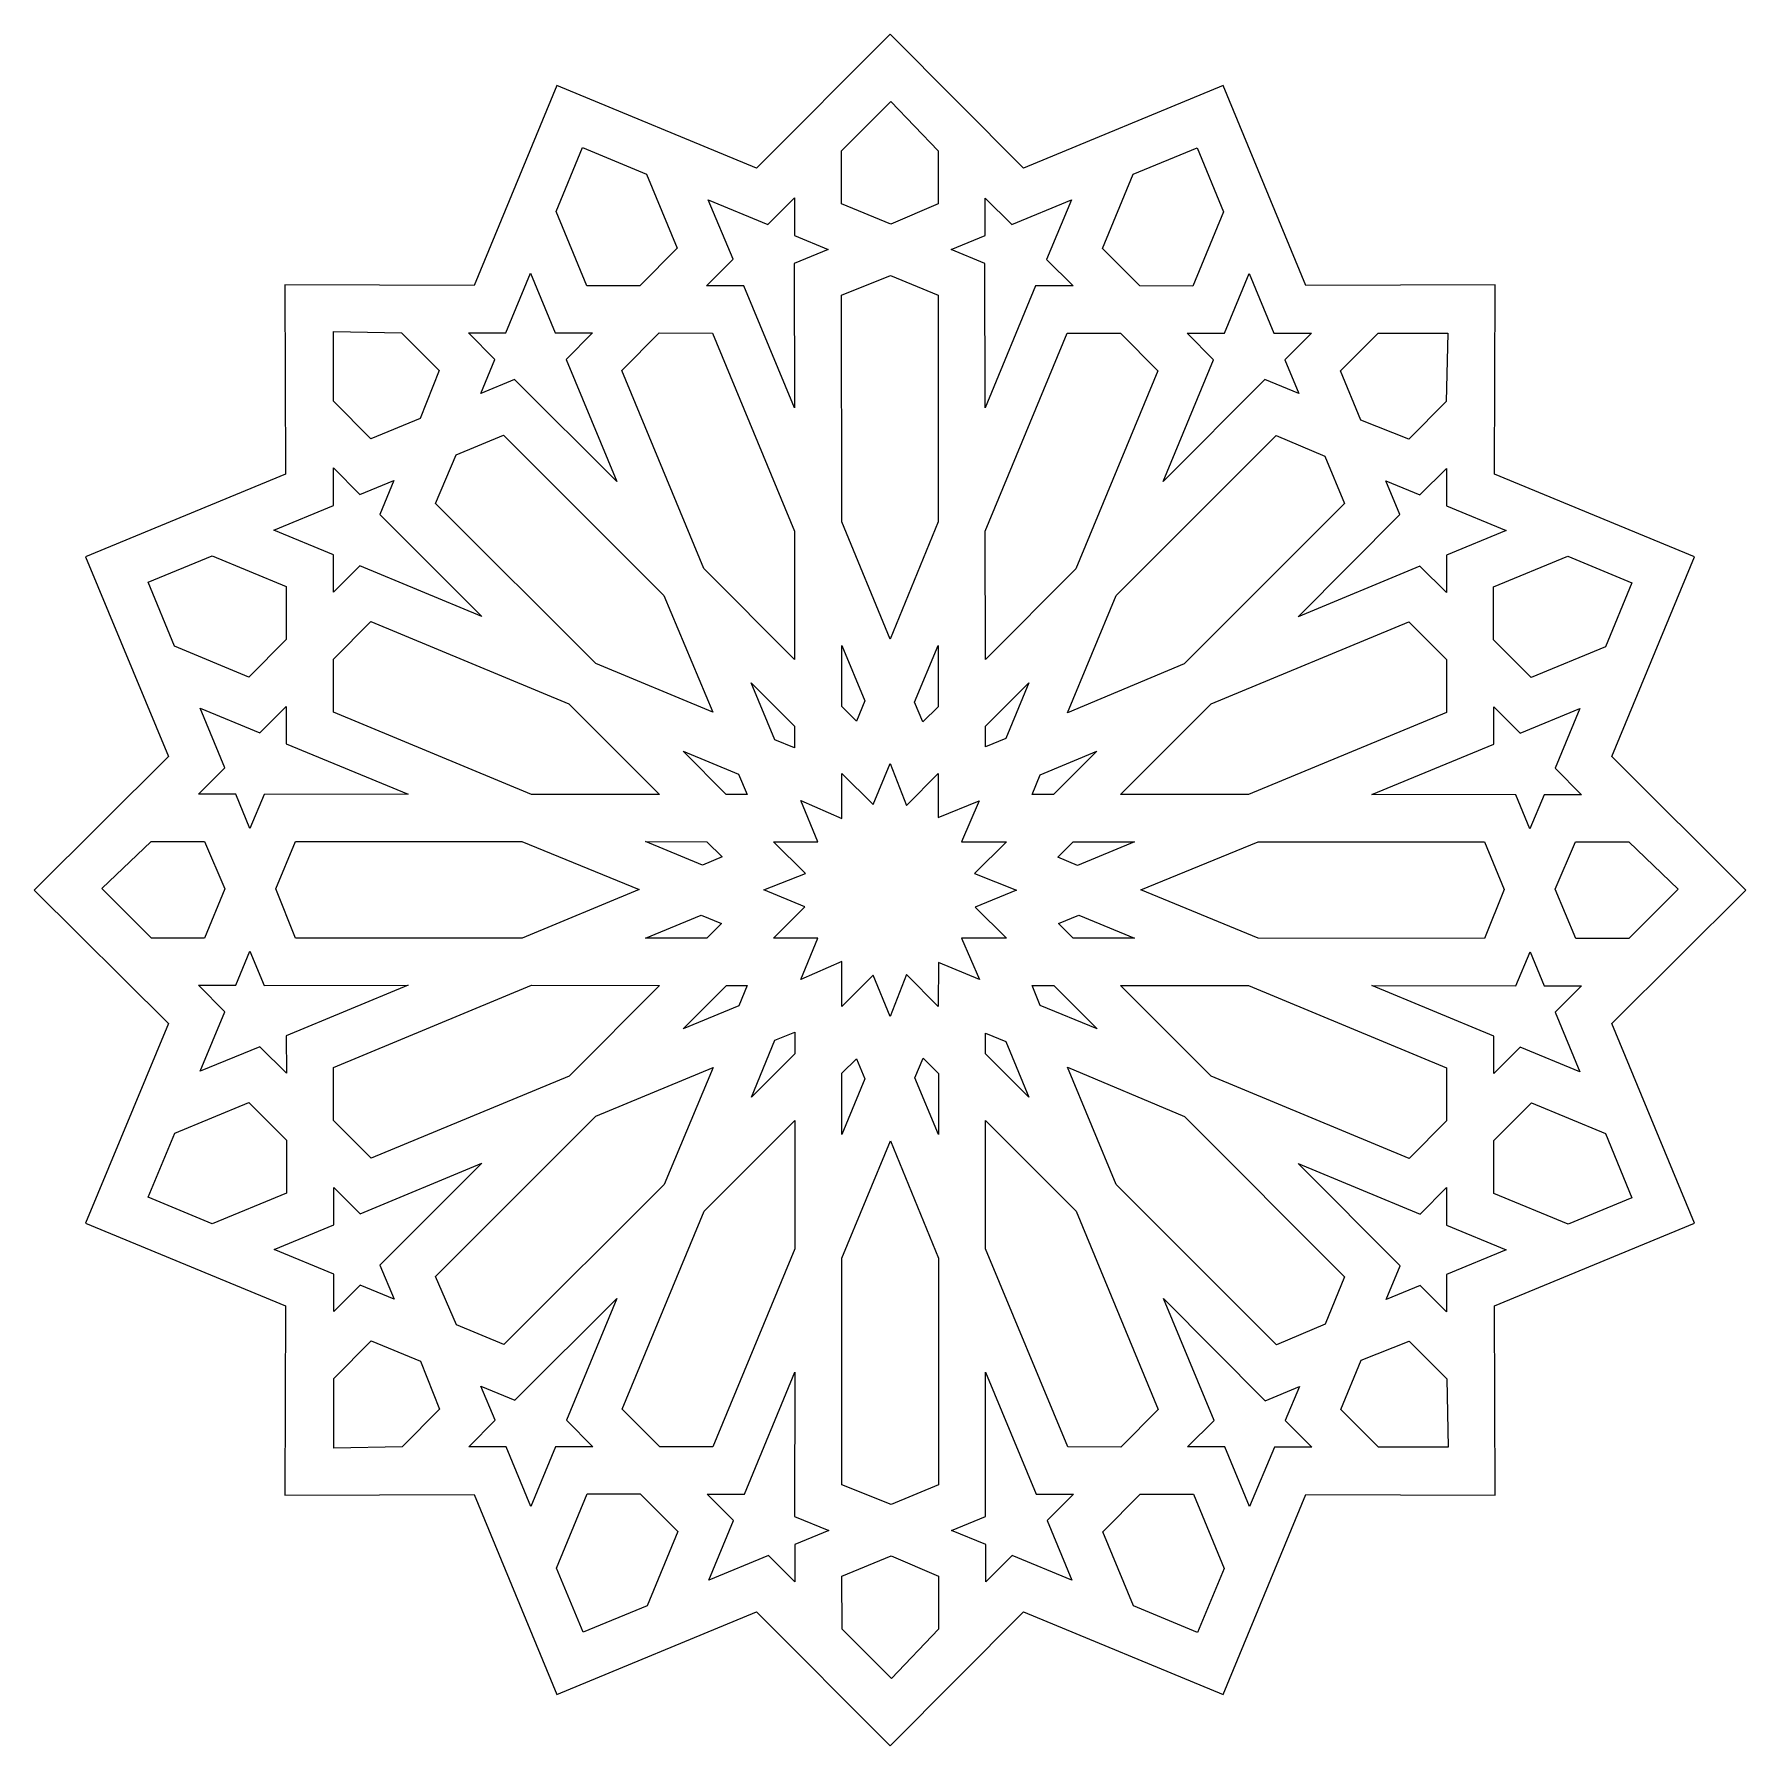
# Model space of a CAD drawing. Extents: x -108 to 108, y -108 to 108.
import ezdxf

# ---------------------------------------------------------------- set-up
doc = ezdxf.new("R2010")
doc.units = 0
doc.header["$MEASUREMENT"] = 0
doc.layers.add('LAYER_1', color=18, linetype='CONTINUOUS')

msp = doc.modelspace()

# ---------------------------------------------------------------- linework, layer by layer
at = {"layer": 'LAYER_1'}
for points in [[(-52.67, -76.56), (-42.19, -101.85), (-16.9, -91.38), (0, -108.36), (16.89, -91.38), (42.19, -101.86), (52.66, -76.56), (76.62, -76.62), (76.56, -52.67), (101.85, -42.19), (91.38, -16.9), (108.36, 0), (91.38, 16.89), (101.86, 42.19), (76.56, 52.67), (76.62, 76.62), (52.67, 76.56), (42.19, 101.85), (16.9, 91.38), (0, 108.36), (-16.89, 91.38), (-42.19, 101.86), (-52.67, 76.56), (-76.62, 76.62), (-76.56, 52.67), (-101.86, 42.19), (-91.38, 16.9), (-108.36, 0), (-91.38, -16.89), (-101.86, -42.19), (-76.56, -52.67), (-76.63, -76.62)], [(6.08, 93.6), (6.08, 86.87), (0.09, 84.3), (-6.14, 86.88), (-6.14, 93.61), (0.1, 99.85)], [(-30.82, 90.65), (-26.94, 81.26), (-31.69, 76.51), (-38.39, 76.51), (-42.29, 85.92), (-38.94, 94.02)], [(42.24, 85.87), (38.36, 76.48), (31.64, 76.49), (26.89, 81.23), (30.78, 90.64), (38.88, 93.99)], [(-15.46, 84.28), (-12.11, 87.63), (-12.11, 82.89), (-7.81, 81.11), (-12.14, 79.32), (-12.1, 61.05), (-18.49, 76.51), (-23.22, 76.51), (-19.88, 79.86), (-23.01, 87.41)], [(15.41, 84.27), (22.96, 87.4), (19.83, 79.84), (23.18, 76.49), (18.44, 76.49), (12.07, 61.04), (12.02, 79.31), (7.74, 81.09), (12.06, 82.88), (12.06, 87.62)], [(-42.4, 70.53), (-37.67, 70.53), (-41.01, 67.18), (-34.6, 51.73), (-47.55, 64.63), (-51.83, 62.85), (-50.04, 67.18), (-53.39, 70.53), (-48.65, 70.53), (-45.53, 78.09)], [(48.61, 70.49), (53.35, 70.49), (50, 67.14), (51.78, 62.85), (47.46, 64.64), (34.58, 51.71), (40.98, 67.14), (37.63, 70.5), (42.36, 70.5), (45.48, 78.05)], [(0.08, 77.82), (6.08, 75.33), (6.09, 46.63), (0.03, 31.78), (-6.12, 46.63), (-6.13, 75.33)], [(-61.84, 70.54), (-57.08, 65.78), (-59.5, 59.71), (-65.72, 57.13), (-70.48, 61.89), (-70.48, 70.73)], [(-22.49, 70.52), (-12.1, 45.43), (-12.09, 29.2), (-23.57, 40.69), (-33.96, 65.77), (-29.21, 70.53)], [(29.17, 70.51), (33.92, 65.75), (23.54, 40.66), (12.08, 29.19), (12.07, 45.44), (22.45, 70.51)], [(70.63, 70.49), (70.44, 61.84), (65.69, 57.08), (59.63, 59.51), (57.05, 65.74), (61.8, 70.49)], [(-48.93, 57.6), (-28.64, 37.3), (-22.43, 22.51), (-37.27, 28.67), (-57.56, 48.96), (-54.93, 55.12)], [(55.04, 54.94), (57.53, 48.93), (37.26, 28.64), (22.48, 22.43), (28.62, 37.28), (48.89, 57.57)], [(-67.13, 50.08), (-62.83, 51.86), (-64.62, 47.53), (-51.69, 34.64), (-67.12, 41.05), (-70.47, 37.7), (-70.47, 42.44), (-78.02, 45.57), (-70.47, 48.7), (-70.48, 53.44)], [(67.1, 50.03), (70.45, 53.38), (70.45, 48.64), (78, 45.51), (70.45, 42.39), (70.45, 37.65), (67.1, 41), (51.67, 34.6), (64.55, 47.54), (62.77, 51.83)], [(-76.45, 38.44), (-76.45, 31.71), (-81.19, 26.97), (-90.59, 30.87), (-93.95, 38.97), (-85.84, 42.33)], [(93.93, 38.91), (90.58, 30.8), (81.18, 26.91), (76.43, 31.66), (76.43, 31.66), (76.43, 31.66), (76.43, 38.37), (85.83, 42.27)], [(-40.65, 23.59), (-29.18, 12.11), (-45.41, 12.11), (-70.47, 22.51), (-70.48, 29.23), (-65.72, 33.99)], [(70.46, 29.19), (70.46, 29.19), (70.46, 29.18), (70.46, 22.46), (45.41, 12.08), (29.18, 12.09), (40.65, 23.57), (65.7, 33.94)], [(-3.19, 23.94), (-4.25, 21.36), (-6.11, 23.22), (-6.12, 30.98)], [(6.1, 23.21), (4.17, 21.28), (3.11, 23.77), (6.1, 30.98)], [(-12.09, 20.75), (-12.09, 18), (-14.6, 19.03), (-17.57, 26.23)], [(14.66, 19.18), (12.08, 18.11), (12.08, 20.74), (17.56, 26.22)], [(-79.8, 19.9), (-76.45, 23.25), (-76.45, 18.51), (-61.01, 12.12), (-79.26, 12.09), (-81.04, 7.8), (-82.83, 12.13), (-87.56, 12.13), (-84.22, 15.48), (-87.35, 23.04)], [(79.79, 19.84), (87.34, 22.97), (84.21, 15.42), (87.56, 12.07), (82.82, 12.07), (81.03, 7.74), (79.26, 12.03), (61, 12.08), (76.44, 18.46), (76.44, 23.2)], [(-19.17, 14.68), (-18.1, 12.1), (-20.73, 12.1), (-26.21, 17.59)], [(26.2, 17.57), (20.72, 12.09), (17.98, 12.09), (19, 14.6)], [(-2.15, 10.81), (0, 16.01), (2.08, 10.72), (6.1, 14.75), (6.11, 9.16), (11.31, 11.31), (9.05, 6.11), (14.74, 6.11), (10.71, 2.08), (16, 0), (10.8, -2.16), (14.75, -6.12), (9.05, -6.11), (11.32, -11.32), (6.12, -9.16), (6.11, -14.75), (2.09, -10.72), (0.02, -16.01), (-2.15, -10.8), (-6.1, -14.75), (-6.1, -9.05), (-11.3, -11.32), (-9.15, -6.11), (-14.74, -6.11), (-14.74, -6.1), (-14.74, -6.1), (-10.79, -2.15), (-15.99, 0.01), (-10.71, 2.09), (-14.74, 6.12), (-9.15, 6.12), (-11.31, 11.33), (-6.1, 9.06), (-6.11, 14.76)], [(-86.81, 6.15), (-84.23, 0.15), (-86.81, -6.08), (-93.53, -6.08), (-99.78, 0.17), (-93.54, 6.15)], [(-46.6, 6.13), (-31.75, 0.06), (-46.59, -6.09), (-75.27, -6.09), (-77.76, 0.13), (-75.28, 6.13)], [(-23.2, 6.12), (-21.26, 4.18), (-23.76, 3.13), (-30.95, 6.13)], [(30.95, 6.1), (23.76, 3.11), (21.26, 4.17), (23.2, 6.11)], [(46.6, 6.09), (75.28, 6.08), (77.76, 0.07), (75.28, -6.14), (46.6, -6.12), (31.76, 0.03)], [(93.54, 6.08), (99.79, 0.1), (93.54, -6.15), (86.82, -6.14), (84.24, 0.09), (86.81, 6.08)], [(-21.34, -4.24), (-23.2, -6.1), (-30.95, -6.1), (-23.92, -3.17)], [(30.96, -6.12), (23.2, -6.12), (21.35, -4.26), (23.92, -3.19)], [(-79.25, -12.09), (-61, -12.07), (-76.44, -18.45), (-76.43, -23.19), (-79.78, -19.84), (-87.33, -22.96), (-84.21, -15.41), (-87.56, -12.06), (-82.82, -12.06), (-81.04, -7.76)], [(79.26, -12.15), (81.05, -7.82), (82.83, -12.12), (87.57, -12.12), (84.22, -15.47), (87.35, -23.03), (79.8, -19.89), (76.46, -23.24), (76.45, -18.5), (61.01, -12.11)], [(-29.17, -12.08), (-29.18, -12.08), (-29.17, -12.09), (-40.63, -23.56), (-65.7, -33.94), (-70.45, -29.18), (-70.45, -22.46), (-45.39, -12.07)], [(-18.09, -12.09), (-19.16, -14.67), (-26.2, -17.57), (-20.72, -12.09)], [(20.73, -12.1), (26.22, -17.59), (19.01, -14.61), (17.99, -12.1)], [(45.4, -12.11), (70.47, -22.51), (70.48, -29.23), (65.73, -33.99), (40.67, -23.59), (29.18, -12.1)], [(-12.07, -17.99), (-12.07, -20.73), (-17.55, -26.22), (-14.58, -19.01)], [(14.67, -19.18), (17.58, -26.23), (12.1, -20.74), (12.1, -18.11)], [(-3.17, -23.93), (-6.09, -30.97), (-6.1, -23.21), (-4.24, -21.36)], [(6.12, -23.22), (6.12, -30.98), (3.13, -23.77), (4.18, -21.28)], [(-28.61, -37.28), (-48.89, -57.56), (-54.89, -55.08), (-57.53, -48.92), (-37.25, -28.64), (-22.41, -22.49)], [(37.28, -28.66), (57.56, -48.97), (55.08, -54.97), (48.93, -57.61), (28.65, -37.3), (22.49, -22.44)], [(-76.43, -31.66), (-76.43, -38.39), (-85.81, -42.27), (-93.92, -38.9), (-93.92, -38.9), (-93.92, -38.9), (-90.56, -30.78), (-81.19, -26.9)], [(90.59, -30.85), (93.95, -38.97), (85.86, -42.32), (76.46, -38.42), (76.46, -31.71), (81.21, -26.96)], [(-12.06, -45.42), (-22.44, -70.5), (-29.16, -70.5), (-33.92, -65.75), (-23.54, -40.67), (-12.07, -29.19)], [(23.57, -40.68), (33.96, -65.77), (29.22, -70.53), (22.5, -70.52), (12.11, -45.44), (12.1, -29.2)], [(6.12, -46.63), (6.13, -75.33), (0.13, -77.82), (-6.08, -75.33), (-6.09, -46.62), (0.06, -31.77)], [(-67.09, -41), (-51.67, -34.6), (-64.59, -47.49), (-62.8, -51.82), (-67.09, -50.04), (-70.44, -53.38), (-70.44, -48.65), (-77.99, -45.51), (-70.44, -42.39), (-70.44, -37.65)], [(67.13, -41.05), (70.48, -37.69), (70.48, -42.43), (78.03, -45.56), (70.48, -48.69), (70.48, -53.43), (67.13, -50.08), (62.81, -51.87), (64.58, -47.58), (51.7, -34.63)], [(-40.97, -67.14), (-37.62, -70.5), (-42.35, -70.5), (-45.48, -78.05), (-48.61, -70.49), (-53.34, -70.49), (-49.99, -67.14), (-51.79, -62.81), (-47.5, -64.59), (-34.57, -51.71)], [(47.5, -64.67), (51.83, -62.88), (50.05, -67.18), (53.4, -70.53), (48.67, -70.53), (45.54, -78.08), (42.41, -70.52), (37.68, -70.52), (41.03, -67.17), (34.62, -51.73)], [(-59.46, -59.66), (-57.04, -65.73), (-61.79, -70.49), (-70.43, -70.68), (-70.44, -61.84), (-65.68, -57.08)], [(65.73, -57.13), (70.49, -61.89), (70.68, -70.53), (61.85, -70.53), (57.09, -65.77), (59.67, -59.54)], [(-12.08, -79.31), (-7.76, -81.1), (-12.05, -82.88), (-12.05, -87.62), (-15.4, -84.27), (-22.95, -87.39), (-19.82, -79.84), (-23.17, -76.49), (-18.43, -76.49), (-12.06, -61.04)], [(18.5, -76.5), (23.24, -76.5), (19.89, -79.85), (23.02, -87.41), (15.47, -84.28), (12.12, -87.62), (12.12, -82.89), (7.79, -81.09), (12.08, -79.32), (12.11, -61.05)], [(-31.63, -76.48), (-26.88, -81.24), (-30.76, -90.63), (-38.87, -93.99), (-42.23, -85.89), (-38.34, -76.48)], [(38.42, -76.51), (42.3, -85.9), (38.95, -94.02), (30.85, -90.66), (26.95, -81.25), (31.69, -76.51)], [(0.15, -84.3), (6.14, -86.87), (6.15, -93.6), (0.17, -99.85), (-6.07, -93.6), (-6.08, -86.87)]]:
    msp.add_lwpolyline(points, close=True, dxfattribs=at)

doc.saveas('drawing.dxf')
